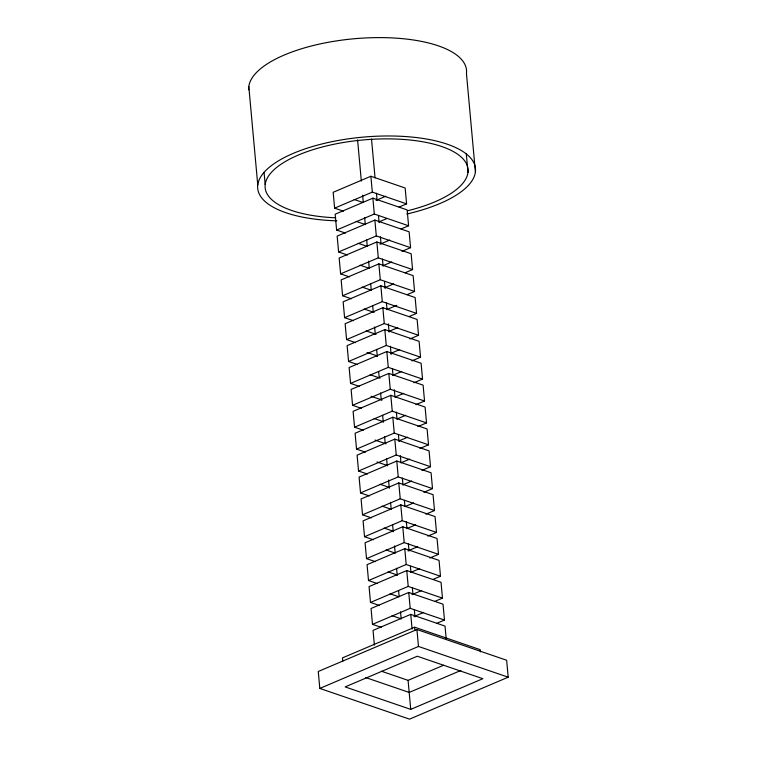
<?xml version="1.0" encoding="UTF-8"?>
<svg xmlns="http://www.w3.org/2000/svg" width="757" height="757" viewBox="0 0 757 757"><rect width="100%" height="100%" fill="white"/><g stroke="black" fill="none" stroke-linecap="round" stroke-linejoin="round"><path stroke-width="1.14" d="M399.053 207.068L406.594 203.86L405.156 188.001L370.873 176.258L333.175 192.297L334.622 208.156L343.46 211.184M334.622 208.156L372.321 192.117L406.594 203.86M401.049 228.974L408.591 225.766L407.143 209.907L372.87 198.164L335.171 214.203L336.61 230.052L345.457 233.09M376.068 200.368L385.767 196.243M336.61 230.052L374.308 214.023L408.591 225.766M401.967 251.333L410.578 247.671L409.14 231.812L374.866 220.069L337.158 236.108L338.606 251.958L347.454 254.995M379.143 221.82L386.676 218.612M338.606 251.958L376.305 235.929L410.578 247.671M405.033 272.785L412.574 269.577L411.136 253.718L376.854 241.975L339.155 258.005L340.603 273.864L349.441 276.892M380.052 244.18L389.751 240.054M340.603 273.864L378.301 257.834L412.574 269.577M407.029 294.681L414.571 291.483L413.123 275.624L378.85 263.881L341.152 279.91L342.59 295.769L351.437 298.797M383.127 265.622L391.748 261.96M342.59 295.769L380.288 279.74L414.571 291.483M409.026 316.587L416.568 313.379L415.12 297.529L380.847 285.786L343.139 301.816L344.586 317.675L353.434 320.703M385.124 287.528L393.735 283.866M344.586 317.675L382.285 301.646L416.568 313.379M409.944 338.956L418.555 335.285L417.116 319.435L382.834 307.692L345.135 323.722L346.583 339.581L355.421 342.609M387.111 309.433L396.81 305.317M346.583 339.581L384.282 323.551L418.555 335.285M411.931 360.862L420.551 357.19L419.104 341.331L384.83 329.598L347.132 345.627L348.57 361.486L357.418 364.514M389.107 331.339L397.728 327.677M348.57 361.486L386.269 345.457L420.551 357.19M413.928 382.758L422.548 379.096L421.1 363.237L386.827 351.503L349.119 367.533L350.567 383.392L359.414 386.42M391.104 353.245L399.715 349.583M350.567 383.392L388.265 367.363L422.548 379.096M415.924 404.664L424.535 401.002L423.097 385.143L388.814 373.409L351.116 389.439L352.563 405.298L361.401 408.326M393.091 375.15L401.712 371.488M352.563 405.298L390.262 389.259L424.535 401.002M417.911 426.57L426.532 422.908L425.084 407.048L390.811 395.315L353.112 411.344L354.55 427.203L363.398 430.231M395.088 397.056L403.708 393.394M354.55 427.203L392.249 411.165L426.532 422.908M419.908 448.475L428.528 444.813L427.08 428.954L392.807 417.221L355.099 433.25L356.547 449.109L365.394 452.137M397.084 418.962L405.695 415.3M356.547 449.109L394.246 433.07L428.528 444.813M421.904 470.381L430.515 466.719L429.077 450.86L394.794 439.117L357.096 455.156L358.544 471.015L367.382 474.043M399.071 440.867L407.692 437.205M358.544 471.015L396.242 454.976L430.515 466.719M423.892 492.287L432.512 488.625L431.064 472.765L396.791 461.022L359.092 477.061L360.531 492.911L369.378 495.949M401.068 462.773L409.688 459.102M360.531 492.911L398.229 476.882L432.512 488.625M425.888 514.192L434.509 510.53L433.061 494.671L398.788 482.928L361.08 498.967L362.527 514.817L371.375 517.854M403.065 484.679L411.676 481.007M362.527 514.817L400.226 498.787L434.509 510.53M427.885 536.098L436.496 532.436L435.057 516.577L400.775 504.834L363.076 520.863L364.524 536.722L373.362 539.75M405.052 506.584L413.672 502.913M364.524 536.722L402.222 520.693L436.496 532.436M429.872 558.004L438.492 554.342L437.044 538.482L402.771 526.74L365.073 542.769L366.511 558.628L375.358 561.656M407.048 528.481L415.669 524.819M366.511 558.628L404.21 542.599L438.492 554.342M432.947 579.446L440.489 576.238L439.041 560.388L404.768 548.645L367.06 564.675L368.508 580.534L377.355 583.562M407.966 550.85L417.656 546.724M368.508 580.534L406.206 564.504L440.489 576.238M434.934 601.351L442.476 598.144L441.038 582.294L406.755 570.551L369.056 586.58L370.504 602.44L379.342 605.468M411.032 572.292L419.652 568.63M370.504 602.44L408.203 586.41L442.476 598.144M436.931 623.257L444.473 620.049L443.025 604.19L408.752 592.457L371.053 608.486L372.491 624.345L381.339 627.373M411.95 594.661L421.649 590.536M372.491 624.345L410.19 608.316L444.473 620.049M446.157 638.558L445.021 626.096L410.748 614.362L373.05 630.392L374.384 645.115M413.947 616.567L423.636 612.441M480.421 651.872L480.222 649.676L414.628 627.203L342.486 657.89L342.789 661.183M416.937 629.531L318.262 671.487L319.804 688.425L409.518 719.15L508.193 677.193L506.651 660.255L416.937 629.531L418.479 646.459L508.193 677.193M319.804 688.425L418.479 646.459M381.405 671.213L408.08 680.354L443.611 665.242M460.871 670.465L409.187 692.447L365.83 677.6M410.729 709.375L482.871 678.698L417.277 656.234L345.135 686.911L410.729 709.375L408.08 680.354M354.181 199.488L363.029 202.516M356.178 221.394L365.025 224.422M358.175 243.3L367.013 246.328M360.162 265.205L369.009 268.233M362.158 287.111L371.006 290.139M364.155 309.017L374.1 312.423M366.142 330.923L376.097 334.329M367.031 352.45L376.986 355.856M370.135 374.724L380.08 378.14M371.015 396.252L382.077 400.046M374.119 418.536L382.966 421.564M375.008 440.063L386.061 443.848M376.995 461.969L386.95 465.375M380.099 484.253L388.947 487.281M382.096 506.159L390.943 509.187M384.083 528.064L392.93 531.092M386.079 549.97L394.927 552.998M388.076 571.876L396.923 574.904M390.063 593.781L398.911 596.809M392.06 615.687L400.907 618.715M475.405 171.971L466.454 73.599A109.33 41.484 -5.2 0 0 358.544 38.389A109.33 41.484 -5.2 0 0 248.741 89.846M466.284 153.671L467.987 172.407M371.517 139.07L375.056 177.904M376.447 193.205L377.09 200.274M378.481 215.565L379.125 222.634M380.411 236.752L381.055 243.811M382.446 259.112L383.089 266.171M384.48 281.472L385.124 288.531M386.411 302.658L387.054 309.717M388.341 323.845L389.089 332.077M390.375 346.204L391.123 354.437M392.41 368.564L393.053 375.623M394.331 389.741L394.974 396.81M396.365 412.101L397.009 419.17M398.4 434.471L399.043 441.53M400.33 455.648L400.973 462.707M402.364 478.008L403.008 485.076M404.399 500.368L404.938 506.253M406.329 521.554L406.973 528.613M408.364 543.914L409.007 550.973M410.398 566.274L410.937 572.16M412.328 587.46L412.972 594.519M414.363 609.82L415.006 616.879M414.628 627.203L414.931 630.505M370.873 176.258L372.321 192.117M372.87 198.164L374.308 214.023M374.866 220.069L376.305 235.929M376.854 241.975L378.301 257.834M378.85 263.881L380.288 279.74M380.847 285.786L382.285 301.646M382.834 307.692L384.282 323.551M384.83 329.598L386.269 345.457M386.827 351.503L388.265 367.363M388.814 373.409L390.262 389.259M390.811 395.315L392.249 411.165M392.807 417.221L394.246 433.07M394.794 439.117L396.242 454.976M396.791 461.022L398.229 476.882M398.788 482.928L400.226 498.787M400.775 504.834L402.222 520.693M402.771 526.74L404.21 542.599M404.768 548.645L406.206 564.504M406.755 570.551L408.203 586.41M408.752 592.457L410.19 608.316M410.748 614.362L412.082 629.086M357.588 139.903L361.335 181.093M362.622 195.211L363.265 202.28M364.656 217.581L365.3 224.64M366.691 239.941L367.221 245.817M368.621 261.118L369.255 268.186M370.656 283.478L371.29 290.546M372.69 305.837L373.22 311.723M374.611 327.024L375.254 334.083M376.645 349.384L377.289 356.443M378.68 371.744L379.219 377.629M380.61 392.93L381.254 399.989M382.645 415.29L383.288 422.349M384.575 436.477L385.218 443.536M386.609 458.837L387.253 465.896M388.54 480.014L389.287 488.256M390.574 502.383L391.218 509.442M392.609 524.743L393.252 531.802M394.539 545.92L395.182 552.989M396.573 568.28L397.217 575.348M398.608 590.64L399.138 596.525M400.529 611.826L401.172 618.885M264.108 172.795L265.177 184.509M248.807 86.582L257.758 184.945M336.808 220.826A109.33 41.484 -5.2 0 1 275.586 162.651A109.33 41.484 -5.2 0 1 451.068 145.599A109.33 41.484 -5.2 0 1 406.802 214.023M335.682 217.817A101.883 38.664 -5.2 0 1 282.276 163.408A101.883 38.664 -5.2 0 1 444.34 147.464A101.883 38.664 -5.2 0 1 407.692 210.73"/></g></svg>
